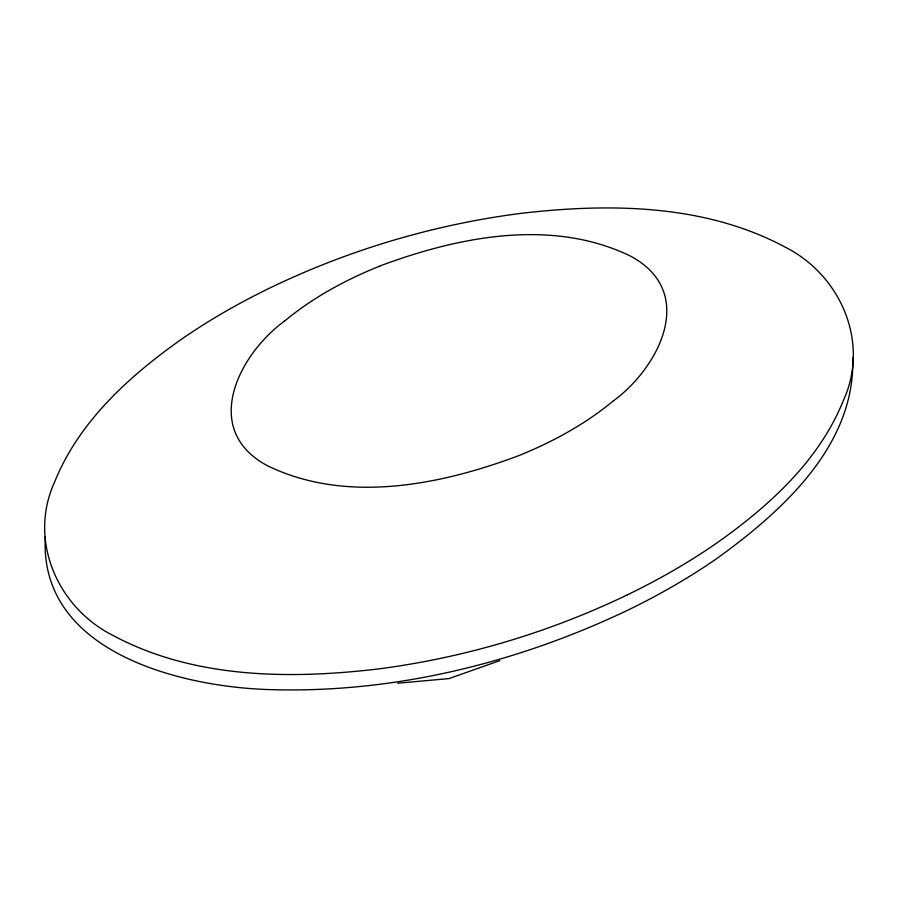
<?xml version="1.0" encoding="UTF-8"?>
<svg xmlns="http://www.w3.org/2000/svg" width="898" height="898" viewBox="0 0 898 898"><rect width="100%" height="100%" fill="white"/><g stroke="black" fill="none" stroke-linecap="round" stroke-linejoin="round"><path stroke-width="1.35" d="M45.36 536.555C38.457 651.117 178.343 686.521 268.154 689.563C391.809 693.716 515.418 663.566 626.782 610.662A710.767 410.352 0 0 0 715.56 559.409C781.215 512.253 855.884 445.722 852.685 357.527M284.475 321.08C238.251 355.08 200.557 429.918 267.447 465.748C346.19 503.946 439.436 485.257 518.023 455.926A378.541 218.551 0 0 0 613.469 400.755M613.525 400.777C659.749 366.788 697.443 291.94 630.553 256.121C551.81 217.911 458.564 236.612 379.977 265.943M626.782 595.138C548.33 632.798 463.839 657.92 377.519 669.055C288.853 679.427 193.328 678.551 112.8 635.346C57.517 607.441 28.107 540.371 54.408 482.507C78.822 421.409 129.727 375.633 182.429 338.591A710.767 410.352 0 0 1 271.218 287.338C349.67 249.666 434.161 224.556 520.481 213.421C609.147 203.049 704.672 203.913 785.2 247.13C840.483 275.024 869.893 342.093 843.592 399.969C819.178 461.067 768.273 506.842 715.571 543.874A710.767 410.352 0 0 1 626.782 595.138M499.782 660.625L449 678.596L397.792 683.21M284.531 321.102A378.541 218.551 0 0 1 380.022 265.976"/></g></svg>
